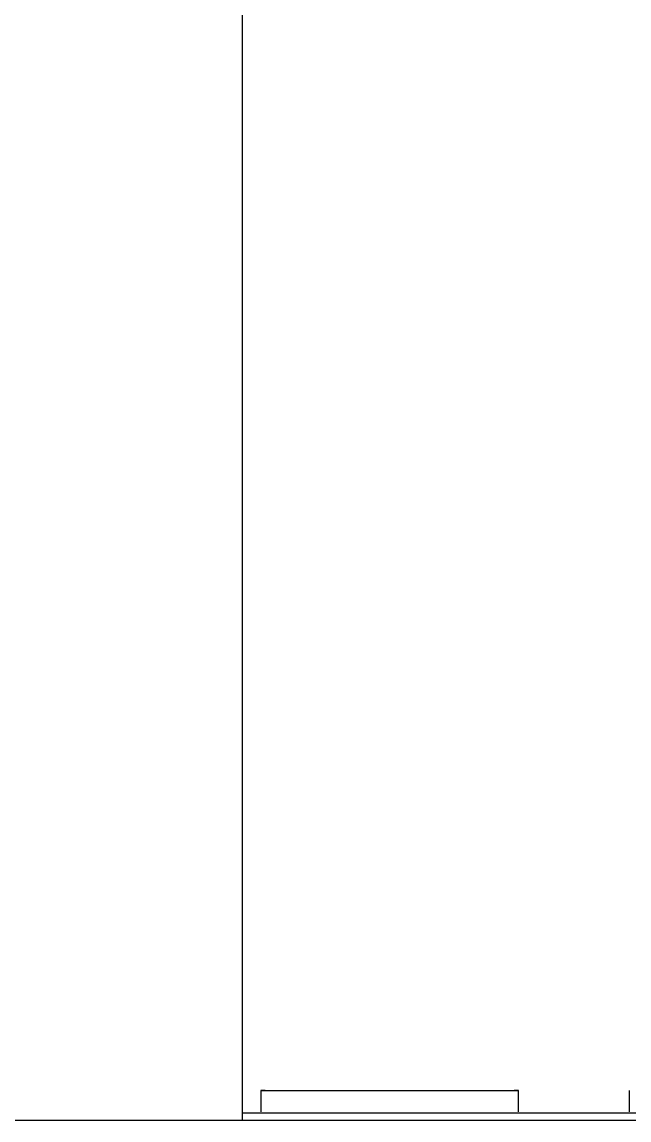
# Model space of a CAD drawing. Header units: millimetres. Extents: x 652937 to 1670132, y 1473552 to 2851037.
# Drawn here: x 782373.3 to 782455.7, y 1513221.4 to 1513370.4 of the extents above; entities that cross this region are included whole.
import ezdxf

# ---------------------------------------------------------------- set-up
doc = ezdxf.new("R2010")
doc.units = ezdxf.units.MM
doc.layers.add('000 - 0_HIDE_OBJ_FRAMING_DEF_SUB_1', color=1, linetype='Continuous')

# ---------------------------------------------------------------- blocks, each defined once
blk = doc.blocks.new('DPA_GM_Tactile Tile Line Base - Decision Tactile-24679764-ENT 3 ELE-2 Sheet')
at = {"layer": '000 - 0_HIDE_OBJ_FRAMING_DEF_SUB_1'}
for p, q in [((-174600.97, 101155), (-174600.97, 101152.13)), ((-174600.97, 101155), (-174565.97, 101155)), ((-174600.37, 101155), (-174600.97, 101155)), ((-174600.97, 101155), (-174600.97, 101152.13)), ((-174600.97, 101155), (-174600.37, 101155)), ((-174600.37, 101155), (-174600.97, 101155)), ((-174600.97, 101155), (-174600.97, 101152.13)), ((-174600.97, 101155), (-174600.37, 101155)), ((-174600.37, 101155), (-174600.97, 101155)), ((-174600.97, 101155), (-174600.97, 101152.13)), ((-174600.97, 101155), (-174600.37, 101155)), ((-174600.37, 101155), (-174600.97, 101155)), ((-174600.97, 101155), (-174600.97, 101152.13)), ((-174600.97, 101155), (-174600.37, 101155)), ((-174600.37, 101155), (-174600.97, 101155)), ((-174600.97, 101155), (-174600.97, 101152.13)), ((-174600.97, 101155), (-174600.37, 101155)), ((-174600.37, 101155), (-174600.97, 101155)), ((-174600.97, 101155), (-174600.97, 101152.13)), ((-174600.97, 101155), (-174600.37, 101155)), ((-174600.37, 101155), (-174600.97, 101155)), ((-174600.97, 101155), (-174600.97, 101152.13)), ((-174600.97, 101155), (-174600.37, 101155)), ((-174600.37, 101155), (-174600.97, 101155)), ((-174600.97, 101155), (-174600.97, 101152.13)), ((-174600.97, 101155), (-174600.37, 101155)), ((-174600.37, 101155), (-174600.97, 101155)), ((-174600.97, 101155), (-174600.97, 101152.13)), ((-174600.97, 101155), (-174600.37, 101155)), ((-174600.37, 101155), (-174600.97, 101155)), ((-174600.97, 101155), (-174600.97, 101152.13)), ((-174600.97, 101155), (-174600.37, 101155)), ((-174600.37, 101155), (-174600.97, 101155)), ((-174600.97, 101155), (-174600.97, 101152.13)), ((-174600.97, 101155), (-174600.37, 101155)), ((-174600.37, 101155), (-174600.97, 101155)), ((-174600.97, 101155), (-174600.97, 101152.13)), ((-174600.97, 101155), (-174600.37, 101155)), ((-174600.37, 101155), (-174600.97, 101155)), ((-174600.97, 101155), (-174600.97, 101152.13)), ((-174600.97, 101155), (-174600.37, 101155)), ((-174600.37, 101155), (-174600.97, 101155)), ((-174600.97, 101155), (-174600.97, 101152.13)), ((-174600.97, 101155), (-174600.37, 101155)), ((-174600.37, 101155), (-174600.97, 101155)), ((-174600.97, 101155), (-174600.97, 101152.13)), ((-174600.97, 101155), (-174600.37, 101155)), ((-174600.37, 101155), (-174600.97, 101155)), ((-174600.97, 101155), (-174600.97, 101152.13)), ((-174600.97, 101155), (-174600.37, 101155)), ((-174600.37, 101155), (-174600.97, 101155)), ((-174600.97, 101155), (-174600.97, 101152.13)), ((-174600.97, 101155), (-174600.37, 101155)), ((-174600.37, 101155), (-174600.97, 101155)), ((-174600.97, 101155), (-174600.97, 101152.13)), ((-174600.97, 101155), (-174600.37, 101155)), ((-174600.37, 101155), (-174600.97, 101155)), ((-174600.97, 101155), (-174600.97, 101152.13)), ((-174600.97, 101155), (-174600.37, 101155)), ((-174600.37, 101155), (-174600.97, 101155)), ((-174600.97, 101155), (-174600.97, 101152.13)), ((-174600.97, 101155), (-174600.37, 101155)), ((-174600.37, 101155), (-174600.97, 101155)), ((-174600.97, 101155), (-174600.97, 101152.13)), ((-174600.97, 101155), (-174600.37, 101155)), ((-174600.37, 101155), (-174600.97, 101155)), ((-174600.97, 101155), (-174600.97, 101152.13)), ((-174600.97, 101155), (-174600.37, 101155)), ((-174600.37, 101155), (-174600.97, 101155)), ((-174600.97, 101155), (-174600.97, 101152.13)), ((-174600.97, 101155), (-174600.37, 101155)), ((-174600.37, 101155), (-174600.97, 101155)), ((-174600.97, 101155), (-174600.97, 101152.13)), ((-174600.97, 101155), (-174600.37, 101155)), ((-174600.37, 101155), (-174600.97, 101155)), ((-174600.97, 101155), (-174600.97, 101152.13)), ((-174600.97, 101155), (-174600.37, 101155)), ((-174600.37, 101155), (-174600.97, 101155)), ((-174600.97, 101155), (-174600.97, 101152.13)), ((-174600.97, 101155), (-174600.37, 101155)), ((-174600.37, 101155), (-174600.97, 101155)), ((-174600.97, 101155), (-174600.97, 101152.13)), ((-174600.97, 101155), (-174600.37, 101155)), ((-174600.37, 101155), (-174600.97, 101155)), ((-174600.97, 101155), (-174600.97, 101152.13)), ((-174600.97, 101155), (-174600.37, 101155)), ((-174600.37, 101155), (-174600.97, 101155)), ((-174600.97, 101155), (-174600.97, 101152.13)), ((-174600.97, 101155), (-174600.37, 101155)), ((-174600.37, 101155), (-174600.97, 101155)), ((-174600.97, 101155), (-174600.97, 101152.13)), ((-174600.97, 101155), (-174600.37, 101155)), ((-174600.37, 101155), (-174600.97, 101155)), ((-174600.97, 101155), (-174600.97, 101152.13)), ((-174600.97, 101155), (-174600.37, 101155)), ((-174600.37, 101155), (-174600.97, 101155)), ((-174600.97, 101155), (-174600.97, 101152.13)), ((-174600.97, 101155), (-174600.37, 101155)), ((-174600.37, 101155), (-174600.97, 101155)), ((-174600.97, 101155), (-174600.97, 101152.13)), ((-174600.97, 101155), (-174600.37, 101155)), ((-174600.37, 101155), (-174600.97, 101155)), ((-174600.97, 101155), (-174600.97, 101152.13)), ((-174600.97, 101155), (-174600.37, 101155)), ((-174600.37, 101155), (-174600.97, 101155)), ((-174600.97, 101155), (-174600.97, 101152.13)), ((-174600.97, 101155), (-174600.37, 101155)), ((-174600.37, 101155), (-174600.97, 101155)), ((-174600.97, 101155), (-174600.97, 101152.13)), ((-174600.97, 101155), (-174600.37, 101155)), ((-174600.37, 101155), (-174600.97, 101155)), ((-174600.97, 101155), (-174600.97, 101152.13)), ((-174600.97, 101155), (-174600.37, 101155)), ((-174600.37, 101155), (-174600.97, 101155)), ((-174600.97, 101155), (-174600.97, 101152.13)), ((-174600.97, 101155), (-174600.37, 101155)), ((-174600.37, 101155), (-174600.97, 101155)), ((-174600.97, 101155), (-174600.97, 101152.13)), ((-174600.97, 101155), (-174600.37, 101155)), ((-174600.37, 101155), (-174600.97, 101155)), ((-174600.97, 101155), (-174600.97, 101152.13)), ((-174600.97, 101155), (-174600.37, 101155)), ((-174600.37, 101155), (-174600.97, 101155)), ((-174600.97, 101155), (-174600.97, 101152.13)), ((-174600.97, 101155), (-174600.37, 101155)), ((-174600.37, 101155), (-174600.97, 101155)), ((-174600.97, 101155), (-174600.97, 101152.13)), ((-174600.97, 101155), (-174600.37, 101155)), ((-174600.37, 101155), (-174600.97, 101155)), ((-174600.97, 101155), (-174600.97, 101152.13)), ((-174600.97, 101155), (-174600.37, 101155)), ((-174600.37, 101155), (-174600.97, 101155)), ((-174600.97, 101155), (-174600.97, 101152.13)), ((-174600.97, 101155), (-174600.37, 101155)), ((-174600.37, 101155), (-174600.97, 101155)), ((-174600.97, 101155), (-174600.97, 101152.13)), ((-174600.97, 101155), (-174600.37, 101155)), ((-174600.37, 101155), (-174600.97, 101155)), ((-174600.97, 101155), (-174600.97, 101152.13)), ((-174600.97, 101155), (-174600.37, 101155)), ((-174600.37, 101155), (-174600.97, 101155)), ((-174600.97, 101155), (-174600.97, 101152.13)), ((-174600.97, 101155), (-174600.37, 101155)), ((-174600.37, 101155), (-174600.97, 101155)), ((-174600.97, 101155), (-174600.97, 101152.13)), ((-174600.97, 101155), (-174600.37, 101155)), ((-174600.37, 101155), (-174600.97, 101155)), ((-174600.97, 101155), (-174600.97, 101152.13)), ((-174600.97, 101155), (-174600.37, 101155)), ((-174600.37, 101155), (-174600.97, 101155)), ((-174600.97, 101155), (-174600.97, 101152.13)), ((-174600.97, 101155), (-174600.37, 101155)), ((-174600.37, 101155), (-174600.97, 101155)), ((-174600.97, 101155), (-174600.97, 101152.13)), ((-174600.97, 101155), (-174600.37, 101155)), ((-174600.37, 101155), (-174600.97, 101155)), ((-174600.97, 101155), (-174600.97, 101152.13)), ((-174600.97, 101155), (-174600.37, 101155)), ((-174600.37, 101155), (-174600.97, 101155)), ((-174600.97, 101155), (-174600.97, 101152.13)), ((-174600.97, 101155), (-174600.37, 101155)), ((-174600.37, 101155), (-174600.97, 101155)), ((-174600.97, 101155), (-174600.97, 101152.13)), ((-174600.97, 101155), (-174600.37, 101155)), ((-174600.37, 101155), (-174600.97, 101155)), ((-174600.97, 101155), (-174600.97, 101152.13)), ((-174600.97, 101155), (-174600.37, 101155)), ((-174600.37, 101155), (-174600.97, 101155)), ((-174600.97, 101155), (-174600.97, 101152.13)), ((-174600.97, 101155), (-174600.37, 101155)), ((-174600.37, 101155), (-174600.97, 101155)), ((-174600.97, 101155), (-174600.97, 101152.13)), ((-174600.97, 101155), (-174600.37, 101155)), ((-174600.37, 101155), (-174600.97, 101155)), ((-174600.97, 101155), (-174600.97, 101152.13)), ((-174600.97, 101155), (-174600.37, 101155)), ((-174600.37, 101155), (-174600.97, 101155)), ((-174600.97, 101155), (-174600.97, 101152.13)), ((-174600.97, 101155), (-174600.37, 101155)), ((-174600.37, 101155), (-174600.97, 101155)), ((-174600.97, 101155), (-174600.97, 101152.13)), ((-174600.97, 101155), (-174600.37, 101155)), ((-174600.37, 101155), (-174600.97, 101155)), ((-174600.97, 101155), (-174600.97, 101152.13)), ((-174600.97, 101155), (-174600.37, 101155)), ((-174600.37, 101155), (-174600.97, 101155)), ((-174600.97, 101155), (-174600.97, 101152.13)), ((-174600.97, 101155), (-174600.37, 101155)), ((-174600.37, 101155), (-174600.97, 101155)), ((-174600.97, 101155), (-174600.97, 101152.13)), ((-174600.97, 101155), (-174600.37, 101155)), ((-174600.37, 101155), (-174600.97, 101155)), ((-174600.97, 101155), (-174600.97, 101152.13)), ((-174600.97, 101155), (-174600.37, 101155)), ((-174600.37, 101155), (-174600.97, 101155)), ((-174600.97, 101155), (-174600.97, 101152.13)), ((-174600.97, 101155), (-174600.37, 101155)), ((-174600.37, 101155), (-174600.97, 101155)), ((-174600.97, 101155), (-174600.97, 101152.13)), ((-174600.97, 101155), (-174600.37, 101155)), ((-174600.37, 101155), (-174600.97, 101155)), ((-174600.97, 101155), (-174600.97, 101152.13)), ((-174600.97, 101155), (-174600.37, 101155)), ((-174600.37, 101155), (-174600.97, 101155)), ((-174565.97, 101155), (-174566.56, 101155)), ((-174566.56, 101155), (-174565.97, 101155)), ((-174565.97, 101155), (-174566.56, 101155)), ((-174566.56, 101155), (-174565.97, 101155)), ((-174565.97, 101155), (-174566.56, 101155)), ((-174566.56, 101155), (-174565.97, 101155)), ((-174565.97, 101155), (-174566.56, 101155)), ((-174566.56, 101155), (-174565.97, 101155)), ((-174565.97, 101155), (-174566.56, 101155)), ((-174566.56, 101155), (-174565.97, 101155)), ((-174565.97, 101155), (-174566.56, 101155)), ((-174566.56, 101155), (-174565.97, 101155)), ((-174565.97, 101155), (-174566.56, 101155)), ((-174566.56, 101155), (-174565.97, 101155)), ((-174565.97, 101155), (-174566.56, 101155)), ((-174566.56, 101155), (-174565.97, 101155)), ((-174565.97, 101155), (-174566.56, 101155)), ((-174566.56, 101155), (-174565.97, 101155)), ((-174565.97, 101155), (-174566.56, 101155)), ((-174566.56, 101155), (-174565.97, 101155)), ((-174565.97, 101155), (-174566.56, 101155)), ((-174566.56, 101155), (-174565.97, 101155)), ((-174565.97, 101155), (-174566.56, 101155)), ((-174566.56, 101155), (-174565.97, 101155)), ((-174565.97, 101155), (-174566.56, 101155)), ((-174566.56, 101155), (-174565.97, 101155)), ((-174565.97, 101155), (-174566.56, 101155)), ((-174566.56, 101155), (-174565.97, 101155)), ((-174565.97, 101155), (-174566.56, 101155)), ((-174566.56, 101155), (-174565.97, 101155)), ((-174565.97, 101155), (-174566.56, 101155)), ((-174566.56, 101155), (-174565.97, 101155)), ((-174565.97, 101155), (-174566.56, 101155)), ((-174566.56, 101155), (-174565.97, 101155)), ((-174565.97, 101155), (-174566.56, 101155)), ((-174566.56, 101155), (-174565.97, 101155)), ((-174565.97, 101155), (-174566.56, 101155)), ((-174566.56, 101155), (-174565.97, 101155)), ((-174565.97, 101155), (-174566.56, 101155)), ((-174566.56, 101155), (-174565.97, 101155)), ((-174565.97, 101155), (-174566.56, 101155)), ((-174566.56, 101155), (-174565.97, 101155)), ((-174565.97, 101155), (-174566.56, 101155)), ((-174566.56, 101155), (-174565.97, 101155)), ((-174565.97, 101155), (-174566.56, 101155)), ((-174566.56, 101155), (-174565.97, 101155)), ((-174565.97, 101155), (-174566.56, 101155)), ((-174566.56, 101155), (-174565.97, 101155)), ((-174565.97, 101155), (-174566.56, 101155)), ((-174566.56, 101155), (-174565.97, 101155)), ((-174565.97, 101155), (-174566.56, 101155)), ((-174566.56, 101155), (-174565.97, 101155)), ((-174565.97, 101155), (-174566.56, 101155)), ((-174566.56, 101155), (-174565.97, 101155)), ((-174565.97, 101155), (-174566.56, 101155)), ((-174566.56, 101155), (-174565.97, 101155)), ((-174565.97, 101155), (-174566.56, 101155)), ((-174566.56, 101155), (-174565.97, 101155)), ((-174565.97, 101155), (-174566.56, 101155)), ((-174566.56, 101155), (-174565.97, 101155)), ((-174565.97, 101155), (-174566.56, 101155)), ((-174566.56, 101155), (-174565.97, 101155)), ((-174565.97, 101155), (-174566.56, 101155)), ((-174566.56, 101155), (-174565.97, 101155)), ((-174565.97, 101155), (-174566.56, 101155)), ((-174566.56, 101155), (-174565.97, 101155)), ((-174565.97, 101155), (-174566.56, 101155)), ((-174566.56, 101155), (-174565.97, 101155)), ((-174565.97, 101155), (-174566.56, 101155)), ((-174566.56, 101155), (-174565.97, 101155)), ((-174565.97, 101155), (-174566.56, 101155)), ((-174566.56, 101155), (-174565.97, 101155)), ((-174565.97, 101155), (-174566.56, 101155)), ((-174566.56, 101155), (-174565.97, 101155)), ((-174565.97, 101155), (-174566.56, 101155)), ((-174566.56, 101155), (-174565.97, 101155)), ((-174565.97, 101155), (-174566.56, 101155)), ((-174566.56, 101155), (-174565.97, 101155)), ((-174565.97, 101155), (-174566.56, 101155)), ((-174566.56, 101155), (-174565.97, 101155)), ((-174565.97, 101155), (-174566.56, 101155)), ((-174566.56, 101155), (-174565.97, 101155)), ((-174565.97, 101155), (-174566.56, 101155)), ((-174566.56, 101155), (-174565.97, 101155)), ((-174565.97, 101155), (-174566.56, 101155)), ((-174566.56, 101155), (-174565.97, 101155)), ((-174565.97, 101155), (-174566.56, 101155)), ((-174566.56, 101155), (-174565.97, 101155)), ((-174565.97, 101155), (-174566.56, 101155)), ((-174566.56, 101155), (-174565.97, 101155)), ((-174565.97, 101155), (-174566.56, 101155)), ((-174566.56, 101155), (-174565.97, 101155)), ((-174565.97, 101155), (-174566.56, 101155)), ((-174566.56, 101155), (-174565.97, 101155)), ((-174565.97, 101155), (-174566.56, 101155)), ((-174566.56, 101155), (-174565.97, 101155)), ((-174565.97, 101155), (-174566.56, 101155)), ((-174566.56, 101155), (-174565.97, 101155)), ((-174565.97, 101155), (-174566.56, 101155)), ((-174566.56, 101155), (-174565.97, 101155)), ((-174565.97, 101155), (-174566.56, 101155)), ((-174566.56, 101155), (-174565.97, 101155)), ((-174565.97, 101155), (-174566.56, 101155)), ((-174566.56, 101155), (-174565.97, 101155)), ((-174565.97, 101155), (-174566.56, 101155)), ((-174566.56, 101155), (-174565.97, 101155)), ((-174565.97, 101155), (-174566.56, 101155)), ((-174566.56, 101155), (-174565.97, 101155)), ((-174565.97, 101155), (-174566.56, 101155)), ((-174566.56, 101155), (-174565.97, 101155)), ((-174565.97, 101155), (-174566.56, 101155)), ((-174566.56, 101155), (-174565.97, 101155)), ((-174565.97, 101155), (-174566.56, 101155)), ((-174566.56, 101155), (-174565.97, 101155)), ((-174565.97, 101155), (-174566.56, 101155)), ((-174566.56, 101155), (-174565.97, 101155)), ((-174565.97, 101155), (-174566.56, 101155)), ((-174566.56, 101155), (-174565.97, 101155)), ((-174565.97, 101155), (-174566.56, 101155)), ((-174566.56, 101155), (-174565.97, 101155)), ((-174565.97, 101155), (-174566.56, 101155)), ((-174566.56, 101155), (-174565.97, 101155)), ((-174565.97, 101155), (-174566.56, 101155)), ((-174566.56, 101155), (-174565.97, 101155)), ((-174565.97, 101155), (-174566.56, 101155)), ((-174566.56, 101155), (-174565.97, 101155)), ((-174565.97, 101155), (-174566.56, 101155)), ((-174566.56, 101155), (-174565.97, 101155)), ((-174565.97, 101155), (-174566.56, 101155)), ((-174566.56, 101155), (-174565.97, 101155)), ((-174565.97, 101155), (-174566.56, 101155)), ((-174566.56, 101155), (-174565.97, 101155)), ((-174565.97, 101155), (-174566.56, 101155)), ((-174566.56, 101155), (-174565.97, 101155)), ((-174565.97, 101155), (-174566.56, 101155)), ((-174565.97, 101152.13), (-174565.97, 101155)), ((-174565.97, 101152.13), (-174565.97, 101155)), ((-174565.97, 101152.13), (-174565.97, 101155)), ((-174565.97, 101152.13), (-174565.97, 101155)), ((-174565.97, 101152.13), (-174565.97, 101155)), ((-174565.97, 101152.13), (-174565.97, 101155)), ((-174565.97, 101152.13), (-174565.97, 101155)), ((-174565.97, 101152.13), (-174565.97, 101155)), ((-174565.97, 101152.13), (-174565.97, 101155)), ((-174565.97, 101152.13), (-174565.97, 101155)), ((-174565.97, 101152.13), (-174565.97, 101155)), ((-174565.97, 101152.13), (-174565.97, 101155)), ((-174565.97, 101152.13), (-174565.97, 101155)), ((-174565.97, 101152.13), (-174565.97, 101155)), ((-174565.97, 101152.13), (-174565.97, 101155)), ((-174565.97, 101152.13), (-174565.97, 101155)), ((-174565.97, 101152.13), (-174565.97, 101155)), ((-174565.97, 101152.13), (-174565.97, 101155)), ((-174565.97, 101152.13), (-174565.97, 101155)), ((-174565.97, 101152.13), (-174565.97, 101155)), ((-174565.97, 101152.13), (-174565.97, 101155)), ((-174565.97, 101152.13), (-174565.97, 101155)), ((-174565.97, 101152.13), (-174565.97, 101155)), ((-174565.97, 101152.13), (-174565.97, 101155)), ((-174565.97, 101152.13), (-174565.97, 101155)), ((-174565.97, 101152.13), (-174565.97, 101155)), ((-174565.97, 101152.13), (-174565.97, 101155)), ((-174565.97, 101152.13), (-174565.97, 101155)), ((-174565.97, 101152.13), (-174565.97, 101155)), ((-174565.97, 101152.13), (-174565.97, 101155)), ((-174565.97, 101152.13), (-174565.97, 101155)), ((-174565.97, 101152.13), (-174565.97, 101155)), ((-174565.97, 101152.13), (-174565.97, 101155)), ((-174565.97, 101152.13), (-174565.97, 101155)), ((-174565.97, 101152.13), (-174565.97, 101155)), ((-174565.97, 101152.13), (-174565.97, 101155)), ((-174565.97, 101152.13), (-174565.97, 101155)), ((-174565.97, 101152.13), (-174565.97, 101155)), ((-174565.97, 101152.13), (-174565.97, 101155)), ((-174565.97, 101152.13), (-174565.97, 101155)), ((-174565.97, 101152.13), (-174565.97, 101155)), ((-174565.97, 101152.13), (-174565.97, 101155)), ((-174565.97, 101152.13), (-174565.97, 101155)), ((-174565.97, 101152.13), (-174565.97, 101155)), ((-174565.97, 101152.13), (-174565.97, 101155)), ((-174565.97, 101152.13), (-174565.97, 101155)), ((-174565.97, 101152.13), (-174565.97, 101155)), ((-174565.97, 101152.13), (-174565.97, 101155)), ((-174565.97, 101152.13), (-174565.97, 101155)), ((-174565.97, 101152.13), (-174565.97, 101155)), ((-174565.97, 101152.13), (-174565.97, 101155)), ((-174565.97, 101152.13), (-174565.97, 101155)), ((-174565.97, 101152.13), (-174565.97, 101155)), ((-174565.97, 101152.13), (-174565.97, 101155)), ((-174565.97, 101152.13), (-174565.97, 101155)), ((-174565.97, 101152.13), (-174565.97, 101155)), ((-174565.97, 101152.13), (-174565.97, 101155)), ((-174565.97, 101152.13), (-174565.97, 101155)), ((-174565.97, 101152.13), (-174565.97, 101155)), ((-174565.97, 101152.13), (-174565.97, 101155)), ((-174565.97, 101152.13), (-174565.97, 101155)), ((-174565.97, 101152.13), (-174565.97, 101155)), ((-174565.97, 101152.13), (-174565.97, 101155)), ((-174565.97, 101152.13), (-174565.97, 101155)), ((-174565.97, 101152.13), (-174565.97, 101155)), ((-174565.97, 101152.13), (-174565.97, 101155)), ((-174565.97, 101152.13), (-174565.97, 101155)), ((-174565.97, 101152.13), (-174565.97, 101155)), ((-174550.97, 101155), (-174550.97, 101152.13)), ((-174550.97, 101155), (-174550.97, 101152.13)), ((-174550.97, 101155), (-174550.97, 101152.13)), ((-174550.97, 101155), (-174550.97, 101152.13)), ((-174603.47, 101152), (-174308.47, 101152))]:
    blk.add_line(p, q, dxfattribs=at)
blk = doc.blocks.new('Railing - RL8A_Post_Start-End_-20961176-ENT 3 ELE-2 Sheet')
at = {"layer": '000 - 0_HIDE_OBJ_FRAMING_DEF_SUB_1'}
blk.add_line((-174603.47, 101911.67), (-174603.47, 101151), dxfattribs=at)
blk = doc.blocks.new('Railing - Railing-19040147-ENT 3 ELE-2 Sheet')
blk.add_blockref('Railing - RL8A_Post_Start-End_-20961176-ENT 3 ELE-2 Sheet', (0, 0))
blk = doc.blocks.new('ACM_Handhole - ACM_Handhole-23962511-ENT 3 ELE-2 Sheet')
at = {"layer": '000 - 0_HIDE_OBJ_FRAMING_DEF_SUB_1'}
blk.add_line((-174833.47, 101151), (-174383.47, 101151), dxfattribs=at)
blk = doc.blocks.new('C-1-PP18-AR-2340-01-C_20260413-231939_PP18_ENT3_EX-ELE2')
at = {"layer": '000 - 0_HIDE_OBJ_FRAMING_DEF_SUB_1'}
for name in ['Railing - Railing-19040147-ENT 3 ELE-2 Sheet', 'DPA_GM_Tactile Tile Line Base - Decision Tactile-24679764-ENT 3 ELE-2 Sheet', 'ACM_Handhole - ACM_Handhole-23962511-ENT 3 ELE-2 Sheet']:
    blk.add_blockref(name, (181948.47, 0), dxfattribs=at)

msp = doc.modelspace()

# ---------------------------------------------------------------- block references
msp.add_blockref('C-1-PP18-AR-2340-01-C_20260413-231939_PP18_ENT3_EX-ELE2', (775058.1769, 1412070.4203))

doc.saveas('drawing.dxf')
